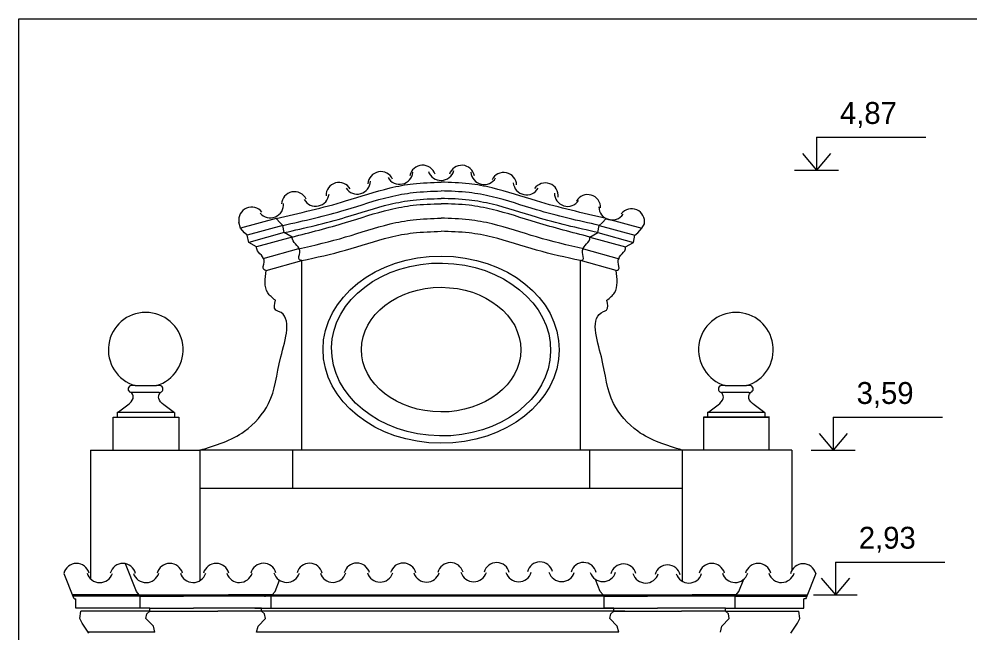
# Model space of a CAD drawing. Extents: x 99.47 to 107.87, y 100.74 to 106.68.
# Drawn here: x 99.474 to 103.815, y 103.876 to 106.678 of the extents above; entities that cross this region are included whole.
import ezdxf

# ---------------------------------------------------------------- set-up
doc = ezdxf.new("R2010")
doc.units = 0
for name, color, linetype in [('a_koty', 7, 'Continuous'), ('a_obvod', 7, 'Continuous'), ('a_okrasa', 7, 'Continuous'), ('a_strecha', 7, 'Continuous')]:
    doc.layers.add(name, color=color, linetype=linetype)

msp = doc.modelspace()

# ---------------------------------------------------------------- linework, layer by layer
for p, q in [((99.4744, 100.7384), (99.4744, 106.6784)), ((99.4744, 106.6784), (103.6744, 106.6784)), ((103.6744, 106.6784), (107.8744, 106.6784))]:
    msp.add_line(p, q)
at = {"layer": 'a_koty'}
for p, q in [((103.1184, 106.1377), (103.6184, 106.1377)), ((103.1184, 106.1377), (103.1184, 105.9877)), ((103.0542, 106.0643), (103.1184, 105.9877)), ((103.1827, 106.0643), (103.1184, 105.9877)), ((103.0184, 105.9877), (103.2184, 105.9877)), ((103.1946, 104.8578), (103.6946, 104.8578)), ((103.1946, 104.8578), (103.1946, 104.7078)), ((103.1304, 104.7844), (103.1946, 104.7078)), ((103.2589, 104.7844), (103.1946, 104.7078)), ((103.0946, 104.7078), (103.2946, 104.7078)), ((103.2046, 104.1962), (103.7046, 104.1962)), ((103.2046, 104.1962), (103.2046, 104.0462)), ((103.1403, 104.1229), (103.2046, 104.0462)), ((103.2689, 104.1229), (103.2046, 104.0462)), ((103.1046, 104.0462), (103.3046, 104.0462))]:
    msp.add_line(p, q, dxfattribs=at)
at = {"layer": 'a_obvod'}
for p, q in [((100.7663, 104.7078), (100.7663, 105.5739)), ((102.0401, 104.7078), (102.0401, 105.5739)), ((99.8009, 104.7078), (99.8009, 104.1199)), ((99.8009, 104.7078), (100.3009, 104.7078)), ((100.3009, 104.7078), (100.3009, 104.1111)), ((102.5054, 104.7078), (100.3009, 104.7078)), ((100.7246, 104.7071), (100.7246, 104.5321)), ((102.0818, 104.7071), (102.0818, 104.5321)), ((103.0054, 104.7078), (102.5054, 104.7078)), ((102.5054, 104.7078), (102.5054, 104.1081)), ((103.0054, 104.7078), (103.0054, 104.1571)), ((102.5054, 104.5321), (100.3009, 104.5321))]:
    msp.add_line(p, q, dxfattribs=at)
for points in [[(100.6458, 105.3928), (100.6108, 105.4273), (100.6035, 105.529)], [(102.1606, 105.3928), (102.1955, 105.4273), (102.2029, 105.529)], [(100.3009, 104.7078), (100.5047, 104.7939), (100.6149, 104.9209), (100.6708, 105.1337), (100.6607, 105.3421), (100.6478, 105.3482), (100.6458, 105.3928)], [(102.5054, 104.7078), (102.3017, 104.7939), (102.1915, 104.9209), (102.1355, 105.1337), (102.1457, 105.3421), (102.1585, 105.3482), (102.1606, 105.3928)]]:
    msp.add_spline(points, degree=3, dxfattribs=at)
at = {"layer": 'a_okrasa'}
for p, q in [((100.6492, 105.7671), (100.4864, 105.7223)), ((100.6674, 105.7459), (100.6492, 105.7671)), ((100.6805, 105.7347), (100.6674, 105.7459)), ((102.1258, 105.7347), (102.1389, 105.7459)), ((102.1389, 105.7459), (102.1571, 105.7671)), ((102.1571, 105.7671), (102.3199, 105.7223)), ((100.5046, 105.701), (100.4864, 105.7223)), ((100.6805, 105.7347), (100.5177, 105.6898)), ((100.6867, 105.7021), (100.5239, 105.6573)), ((100.6867, 105.7021), (100.6805, 105.7347)), ((100.7228, 105.6817), (100.6867, 105.7021)), ((102.0835, 105.6817), (102.1196, 105.7021)), ((102.1196, 105.7021), (102.1258, 105.7347)), ((102.1196, 105.7021), (102.2824, 105.6573)), ((102.1258, 105.7347), (102.2886, 105.6898)), ((102.3017, 105.701), (102.3199, 105.7223)), ((100.5177, 105.6898), (100.5046, 105.701)), ((100.5239, 105.6573), (100.5177, 105.6898)), ((100.7228, 105.6817), (100.56, 105.6369)), ((102.0835, 105.6817), (102.2463, 105.6369)), ((102.2824, 105.6573), (102.2886, 105.6898)), ((102.2886, 105.6898), (102.3017, 105.701)), ((100.56, 105.6369), (100.5239, 105.6573)), ((100.7521, 105.6271), (100.5892, 105.5822)), ((102.0543, 105.6271), (102.2171, 105.5822)), ((102.2463, 105.6369), (102.2824, 105.6573)), ((100.6035, 105.529), (100.7663, 105.5739)), ((102.2029, 105.529), (102.0401, 105.5739)), ((100.0045, 105.0029), (99.9863, 105.0029)), ((100.1129, 104.9718), (99.9876, 104.9718)), ((100.0045, 105.0029), (100.1022, 105.0029)), ((100.1136, 105.0029), (100.1022, 105.0029)), ((102.7015, 105.0029), (102.6832, 105.0029)), ((102.8099, 104.9718), (102.6846, 104.9718)), ((102.7015, 105.0029), (102.7992, 105.0029)), ((102.8106, 105.0029), (102.7992, 105.0029)), ((99.9235, 104.8791), (99.9235, 104.8578)), ((100.1848, 104.8791), (99.9235, 104.8791)), ((100.1848, 104.8791), (100.1848, 104.8578)), ((102.6204, 104.8791), (102.6204, 104.8578)), ((102.8817, 104.8791), (102.6204, 104.8791)), ((102.8817, 104.8791), (102.8817, 104.8578)), ((99.9047, 104.7078), (99.9047, 104.8578)), ((99.9047, 104.8578), (100.2047, 104.8578)), ((100.2047, 104.8578), (100.2047, 104.7078)), ((102.9016, 104.8578), (102.6016, 104.8578)), ((102.6016, 104.8578), (102.6016, 104.7078)), ((102.6016, 104.8578), (102.9016, 104.8578)), ((102.9016, 104.7114), (102.9016, 104.8614)), ((100.0107, 104.0614), (99.9609, 104.1885)), ((99.6799, 104.1443), (99.7233, 104.032)), ((103.1149, 104.1443), (103.0715, 104.032)), ((100.6442, 104.0614), (100.6644, 104.1131)), ((102.1307, 104.0614), (102.1091, 104.1166)), ((102.7642, 104.0614), (102.786, 104.1171)), ((100.0237, 104.0462), (100.0107, 104.0614)), ((100.6311, 104.0462), (100.6442, 104.0614)), ((102.1437, 104.0462), (102.1307, 104.0614)), ((102.7511, 104.0462), (102.7642, 104.0614)), ((102.7511, 104.0462), (102.7642, 104.0614)), ((100.0237, 104.0462), (99.7178, 104.0462)), ((100.0261, 104.0398), (99.7203, 104.0398)), ((99.7233, 104.032), (99.7273, 104.028)), ((99.7273, 104.028), (99.7342, 104.0274)), ((99.7342, 103.9856), (99.7342, 104.0274)), ((100.0237, 104.0398), (100.0237, 104.0462)), ((100.0237, 104.0462), (100.4311, 104.0462)), ((100.0285, 104.0398), (100.0237, 104.0398)), ((100.0261, 104.0398), (100.2261, 104.0398)), ((100.0285, 103.9856), (100.0285, 104.0398)), ((100.6287, 104.0398), (100.2261, 104.0398)), ((100.6311, 104.0462), (100.4311, 104.0462)), ((100.5963, 104.0398), (100.6011, 104.0398)), ((100.6011, 104.0462), (102.1937, 104.0462)), ((102.1937, 104.0398), (100.6011, 104.0398)), ((100.6263, 103.9856), (100.6263, 104.0398)), ((100.6311, 104.0398), (100.6311, 104.0462)), ((102.1437, 104.0398), (102.1437, 104.0462)), ((102.1437, 104.0462), (102.5511, 104.0462)), ((102.1485, 104.0398), (102.1437, 104.0398)), ((102.1461, 104.0398), (102.3461, 104.0398)), ((102.1485, 103.9856), (102.1485, 104.0398)), ((102.7487, 104.0398), (102.3461, 104.0398)), ((102.7511, 104.0462), (102.5511, 104.0462)), ((102.7463, 103.9856), (102.7463, 104.0398)), ((102.7463, 104.0398), (102.7511, 104.0398)), ((102.7463, 103.9856), (102.7463, 104.0398)), ((102.7463, 104.0398), (102.7511, 104.0398)), ((102.7487, 104.0398), (103.0745, 104.0398)), ((102.7511, 104.0398), (102.7511, 104.0462)), ((102.7511, 104.0398), (102.7511, 104.0462)), ((102.7511, 104.0462), (103.077, 104.0462)), ((103.0675, 104.028), (103.0606, 104.0274)), ((103.0606, 103.9856), (103.0606, 104.0274)), ((103.0715, 104.032), (103.0675, 104.028)), ((100.0285, 103.9856), (99.7342, 103.9856)), ((99.7529, 103.9388), (99.7571, 103.9722)), ((100.0725, 103.9722), (99.7571, 103.9722)), ((100.0725, 103.9856), (100.0285, 103.9856)), ((100.058, 103.9596), (100.0725, 103.9722)), ((100.0725, 103.9722), (100.0725, 103.9856)), ((100.0725, 103.9856), (100.2725, 103.9856)), ((100.0725, 103.9722), (100.3823, 103.9722)), ((100.5823, 103.9856), (100.2725, 103.9856)), ((100.5823, 103.9722), (100.3823, 103.9722)), ((100.5523, 103.9856), (100.5963, 103.9856)), ((102.2425, 103.9722), (100.5523, 103.9722)), ((100.5823, 103.9722), (100.5823, 103.9856)), ((100.5969, 103.9596), (100.5823, 103.9722)), ((100.5963, 103.9856), (102.1985, 103.9856)), ((102.1925, 103.9856), (102.1485, 103.9856)), ((102.178, 103.9596), (102.1925, 103.9722)), ((102.1925, 103.9722), (102.1925, 103.9856)), ((102.1925, 103.9856), (102.3925, 103.9856)), ((102.1925, 103.9722), (102.5023, 103.9722)), ((102.7023, 103.9856), (102.3925, 103.9856)), ((102.7023, 103.9722), (102.5023, 103.9722)), ((102.7023, 103.9722), (102.7023, 103.9856)), ((102.7023, 103.9856), (102.7463, 103.9856)), ((102.7023, 103.9856), (103.0606, 103.9856)), ((102.7169, 103.9596), (102.7023, 103.9722)), ((102.7023, 103.9722), (103.0377, 103.9722)), ((103.0419, 103.9388), (103.0377, 103.9722)), ((99.7627, 103.9172), (99.7529, 103.9388)), ((100.0546, 103.9383), (100.058, 103.9596)), ((100.0883, 103.903), (100.0546, 103.9383)), ((100.5666, 103.903), (100.6002, 103.9383)), ((100.6002, 103.9383), (100.5969, 103.9596)), ((102.1746, 103.9383), (102.178, 103.9596)), ((102.2083, 103.903), (102.1746, 103.9383)), ((102.6866, 103.903), (102.7202, 103.9383)), ((102.7202, 103.9383), (102.7169, 103.9596)), ((103.0321, 103.9172), (103.0419, 103.9388)), ((99.794, 103.8716), (99.7627, 103.9172)), ((100.0953, 103.8763), (100.0883, 103.903)), ((100.5596, 103.8763), (100.5666, 103.903)), ((102.2153, 103.8763), (102.2083, 103.903)), ((102.6796, 103.8763), (102.6866, 103.903)), ((103.0009, 103.8716), (103.0321, 103.9172)), ((100.0953, 103.8763), (99.7907, 103.8763)), ((102.2153, 103.8763), (100.5596, 103.8763))]:
    msp.add_line(p, q, dxfattribs=at)
for centre, radius, start, end in [((100.0534, 105.1665), 0.1708, 286.6183, 253.3817), ((102.7503, 105.1665), 0.1708, 286.6183, 253.3817), ((99.989, 104.9872), 0.0159, 80.0165, 282.5224), ((100.1164, 104.9872), 0.0159, 257.4776, 99.9835), ((102.686, 104.9872), 0.0159, 80.0165, 282.5224), ((102.8133, 104.9872), 0.0159, 257.4776, 99.9835)]:
    msp.add_arc(centre, radius, start, end, dxfattribs=at)
for centre, major_axis, ratio in [((101.4032, 105.167), (-0.5396, 0.0015), 0.792939), ((101.4032, 105.1676), (-0.5004, 0.0088), 0.789685), ((101.4032, 105.167), (0.3644, -0.0012), 0.781804)]:
    msp.add_ellipse(centre, major_axis=major_axis, ratio=ratio, dxfattribs=at)
for points in [[(100.6492, 105.7671), (100.967, 105.8465), (101.1701, 105.9062), (101.2755, 105.9252), (101.4032, 105.9325)], [(102.1571, 105.7671), (101.8394, 105.8465), (101.6362, 105.9062), (101.5308, 105.9252), (101.4032, 105.9325)], [(100.6805, 105.7347), (100.967, 105.8063), (101.1701, 105.866), (101.2755, 105.8849), (101.4032, 105.8923)], [(102.1258, 105.7347), (101.8394, 105.8063), (101.6362, 105.866), (101.5308, 105.8849), (101.4032, 105.8923)], [(100.6867, 105.7021), (100.967, 105.7719), (101.1701, 105.8316), (101.2755, 105.8506), (101.4032, 105.8579)], [(100.7228, 105.6817), (100.967, 105.7482), (101.1701, 105.8079), (101.2755, 105.8269), (101.4032, 105.8342)], [(102.1196, 105.7021), (101.8394, 105.7719), (101.6362, 105.8316), (101.5308, 105.8506), (101.4032, 105.8579)], [(102.0835, 105.6817), (101.8394, 105.7482), (101.6362, 105.8079), (101.5308, 105.8269), (101.4032, 105.8342)], [(100.7521, 105.6271), (100.967, 105.6819), (101.1701, 105.7416), (101.2755, 105.7605), (101.4032, 105.7679)], [(102.0543, 105.6271), (101.8394, 105.6819), (101.6362, 105.7416), (101.5308, 105.7605), (101.4032, 105.7679)], [(100.7663, 105.5739), (100.967, 105.6218), (101.1701, 105.6815), (101.2755, 105.7004), (101.4032, 105.7078)], [(102.0401, 105.5739), (101.8394, 105.6218), (101.6362, 105.6815), (101.5308, 105.7004), (101.4032, 105.7078)], [(100.7663, 105.5739), (100.7559, 105.5778), (100.7574, 105.6118), (100.7446, 105.6436), (100.7237, 105.672), (100.7228, 105.6817)], [(102.0401, 105.5739), (102.0505, 105.5778), (102.049, 105.6118), (102.0617, 105.6436), (102.0826, 105.672), (102.0835, 105.6817)], [(100.6035, 105.529), (100.5931, 105.5329), (100.5945, 105.567), (100.5818, 105.5987), (100.5609, 105.6271), (100.56, 105.6369)], [(102.2029, 105.529), (102.2133, 105.5329), (102.2118, 105.567), (102.2245, 105.5987), (102.2455, 105.6271), (102.2463, 105.6369)], [(99.9235, 104.8791), (99.972, 104.9152), (99.9955, 104.9441), (99.9955, 104.9558), (99.988, 104.9719)], [(100.1848, 104.8791), (100.1363, 104.9152), (100.1127, 104.9441), (100.1127, 104.9558), (100.1203, 104.9719)], [(102.6204, 104.8791), (102.6689, 104.9152), (102.6925, 104.9441), (102.6925, 104.9558), (102.685, 104.9719)], [(102.8817, 104.8791), (102.8333, 104.9152), (102.8097, 104.9441), (102.8097, 104.9558), (102.8172, 104.9719)]]:
    msp.add_spline(points, degree=3, dxfattribs=at)
at = {"layer": 'a_strecha'}
for p, q in [((100.4864, 105.7223), (100.4792, 105.7494)), ((102.3199, 105.7223), (102.3319, 105.7416))]:
    msp.add_line(p, q, dxfattribs=at)
for centre, radius, start, end in [((101.3189, 105.9509), 0.0592, 17.3678, 169.1611), ((101.4971, 105.9505), 0.0592, 10.0846, 161.8779), ((101.1279, 105.9215), 0.0592, 24.7942, 176.5875), ((101.2136, 105.9839), 0.0608, 209.2359, 354.3634), ((101.4028, 106.0016), 0.0608, 199.1525, 344.2799), ((101.5998, 105.9826), 0.0608, 184.4907, 329.6181), ((101.6892, 105.9175), 0.0592, 2.2665, 154.0598), ((100.9365, 105.872), 0.0592, 30.0003, 181.7936), ((101.0196, 105.9386), 0.0608, 213.1912, 358.3186), ((101.7935, 105.9353), 0.0608, 185.3346, 330.462), ((101.8795, 105.8698), 0.0592, 354.2036, 145.9969), ((100.7327, 105.8297), 0.0592, 25.1778, 176.9712), ((100.8304, 105.8833), 0.0608, 209.6196, 354.747), ((101.9815, 105.8828), 0.0608, 180.3642, 325.4917), ((100.6227, 105.8303), 0.0608, 219.8566, 4.984), ((102.0729, 105.8164), 0.0592, 358.1401, 149.9334), ((100.5376, 105.7591), 0.0592, 37.6324, 189.4257), ((102.1845, 105.8204), 0.0608, 181.2081, 326.3355), ((102.2735, 105.7513), 0.0592, 350.5743, 142.3676), ((99.7375, 104.1306), 0.0592, 14.7902, 166.5835), ((99.9487, 104.1306), 0.0592, 13.4165, 165.2098), ((100.1639, 104.1308), 0.0592, 14.7902, 166.5835), ((100.3751, 104.1308), 0.0592, 13.4165, 165.2098), ((100.5915, 104.1314), 0.0592, 14.7902, 166.5835), ((100.8027, 104.1314), 0.0592, 13.4165, 165.2098), ((101.0185, 104.1325), 0.0592, 14.7902, 166.5835), ((101.2297, 104.1325), 0.0592, 13.4165, 165.2098), ((101.4461, 104.1343), 0.0592, 14.7902, 166.5835), ((101.6573, 104.1343), 0.0592, 13.4165, 165.2098), ((101.855, 104.1372), 0.0592, 14.7902, 166.5835), ((102.0545, 104.1349), 0.0592, 13.4165, 165.2098), ((102.2363, 104.1284), 0.0592, 14.7902, 166.5835), ((102.4381, 104.1238), 0.0592, 13.4165, 165.2098), ((102.6405, 104.1308), 0.0592, 14.7902, 166.5835), ((102.8517, 104.1308), 0.0592, 13.4165, 165.2098), ((103.0577, 104.1292), 0.0592, 14.7902, 166.5835), ((99.8436, 104.1631), 0.0608, 197.0144, 342.1418), ((100.0553, 104.1631), 0.0608, 197.8582, 342.9856), ((100.2699, 104.1634), 0.0608, 197.0144, 342.1418), ((100.4816, 104.1634), 0.0608, 197.8582, 342.9856), ((100.6975, 104.164), 0.0608, 197.0144, 342.1418), ((100.9093, 104.164), 0.0608, 197.8582, 342.9856), ((101.1246, 104.1651), 0.0608, 197.0144, 342.1418), ((101.3363, 104.1651), 0.0608, 197.8582, 342.9856), ((101.5522, 104.1669), 0.0608, 197.0144, 342.1418), ((101.7569, 104.1669), 0.0608, 197.8582, 342.9856), ((101.954, 104.1675), 0.0608, 197.0144, 342.1418), ((102.1423, 104.1675), 0.0608, 197.8582, 342.9856), ((102.3377, 104.161), 0.0608, 197.0144, 342.1418), ((102.5353, 104.161), 0.0608, 197.8582, 342.9856), ((102.7465, 104.1634), 0.0608, 197.0144, 342.1418), ((102.9583, 104.1634), 0.0608, 197.8582, 342.9856)]:
    msp.add_arc(centre, radius, start, end, dxfattribs=at)

# ---------------------------------------------------------------- texts
at = {"layer": 'a_koty'}
for s, p in [('4,87', (103.2256, 106.1987)), ('3,59', (103.3018, 104.9188)), ('2,93', (103.3118, 104.2572))]:
    msp.add_text(s, height=0.1, dxfattribs=at).set_placement(p)

doc.saveas('drawing.dxf')
